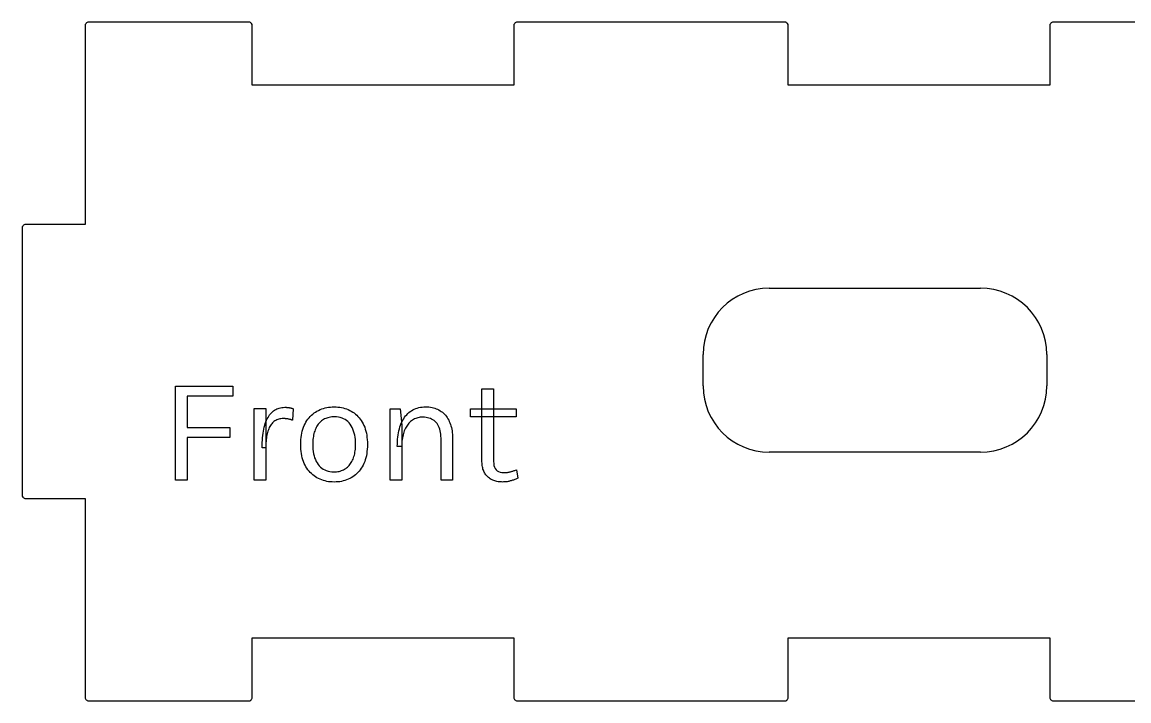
# Model space of a CAD drawing. Header units: inches. Extents: x 0.23 to 4.83, y 0.19 to 3.93.
# Drawn here: x 0.23 to 1.612, y 0.187 to 1.035 of the extents above; entities that cross this region are included whole.
import ezdxf

# ---------------------------------------------------------------- set-up
doc = ezdxf.new("R2010")
doc.units = ezdxf.units.IN
doc.header["$MEASUREMENT"] = 0
doc.layers.get('0').update_dxf_attribs({"lineweight": 5})
doc.layers.add('Sketch Geometry (ANSI)', color=7, linetype='Continuous', lineweight=25)

msp = doc.modelspace()

# ---------------------------------------------------------------- linework, layer by layer
for p, q in [((0.3091, 1.033), (0.3087, 1.0322)), ((0.3087, 1.0322), (0.3087, 0.7826)), ((0.3094, 1.0334), (0.3091, 1.033)), ((0.3098, 1.0342), (0.3094, 1.0334)), ((0.3102, 1.0346), (0.3098, 1.0342)), ((0.3118, 1.0354), (0.3102, 1.0346)), ((0.5142, 1.0354), (0.3118, 1.0354)), ((0.515, 1.035), (0.5142, 1.0354)), ((0.5154, 1.0346), (0.515, 1.035)), ((0.5161, 1.0342), (0.5154, 1.0346)), ((0.5165, 1.0338), (0.5161, 1.0342)), ((0.5173, 1.0322), (0.5165, 1.0338)), ((0.5173, 0.9566), (0.5173, 1.0322)), ((0.8445, 1.033), (0.8441, 1.0322)), ((0.8441, 1.0322), (0.8441, 0.9566)), ((0.8449, 1.0334), (0.8445, 1.033)), ((0.8453, 1.0342), (0.8449, 1.0334)), ((0.8457, 1.0346), (0.8453, 1.0342)), ((0.8472, 1.0354), (0.8457, 1.0346)), ((1.1835, 1.0354), (0.8472, 1.0354)), ((1.1843, 1.035), (1.1835, 1.0354)), ((1.1846, 1.0346), (1.1843, 1.035)), ((1.1854, 1.0342), (1.1846, 1.0346)), ((1.1858, 1.0338), (1.1854, 1.0342)), ((1.1866, 1.0322), (1.1858, 1.0338)), ((1.1866, 0.9566), (1.1866, 1.0322)), ((1.5138, 1.033), (1.5134, 1.0322)), ((1.5134, 1.0322), (1.5134, 0.9566)), ((1.5142, 1.0334), (1.5138, 1.033)), ((1.5146, 1.0342), (1.5142, 1.0334)), ((1.515, 1.0346), (1.5146, 1.0342)), ((1.5165, 1.0354), (1.515, 1.0346)), ((1.8528, 1.0354), (1.5165, 1.0354)), ((0.8441, 0.9566), (0.5173, 0.9566)), ((1.5134, 0.9566), (1.1866, 0.9566)), ((0.2303, 0.7802), (0.2299, 0.7794)), ((0.2299, 0.7794), (0.2299, 0.4432)), ((0.2307, 0.7806), (0.2303, 0.7802)), ((0.2311, 0.7814), (0.2307, 0.7806)), ((0.2315, 0.7818), (0.2311, 0.7814)), ((0.2331, 0.7826), (0.2315, 0.7818)), ((0.3087, 0.7826), (0.2331, 0.7826)), ((0.2299, 0.4432), (0.2307, 0.4417)), ((0.2307, 0.4417), (0.2311, 0.4413)), ((0.2311, 0.4413), (0.2319, 0.4409)), ((0.2319, 0.4409), (0.2323, 0.4405)), ((0.2323, 0.4405), (0.2331, 0.4401)), ((0.2331, 0.4401), (0.3087, 0.4401)), ((0.3087, 0.4401), (0.3087, 0.1905)), ((0.5173, 0.1905), (0.5173, 0.2661)), ((0.5173, 0.2661), (0.8441, 0.2661)), ((0.8441, 0.2661), (0.8441, 0.1905)), ((1.1866, 0.1905), (1.1866, 0.2661)), ((1.1866, 0.2661), (1.5134, 0.2661)), ((1.5134, 0.2661), (1.5134, 0.1905)), ((0.3087, 0.1905), (0.3094, 0.1889)), ((0.3094, 0.1889), (0.3098, 0.1885)), ((0.3098, 0.1885), (0.3106, 0.1881)), ((0.3106, 0.1881), (0.311, 0.1877)), ((0.311, 0.1877), (0.3118, 0.1873)), ((0.3118, 0.1873), (0.5142, 0.1873)), ((0.5142, 0.1873), (0.5157, 0.1881)), ((0.5157, 0.1881), (0.5161, 0.1885)), ((0.5161, 0.1885), (0.5165, 0.1893)), ((0.5165, 0.1893), (0.5169, 0.1897)), ((0.5169, 0.1897), (0.5173, 0.1905)), ((0.8441, 0.1905), (0.8449, 0.1889)), ((0.8449, 0.1889), (0.8453, 0.1885)), ((0.8453, 0.1885), (0.8461, 0.1881)), ((0.8461, 0.1881), (0.8465, 0.1877)), ((0.8465, 0.1877), (0.8472, 0.1873)), ((0.8472, 0.1873), (1.1835, 0.1873)), ((1.1835, 0.1873), (1.185, 0.1881)), ((1.185, 0.1881), (1.1854, 0.1885)), ((1.1854, 0.1885), (1.1858, 0.1893)), ((1.1858, 0.1893), (1.1862, 0.1897)), ((1.1862, 0.1897), (1.1866, 0.1905)), ((1.5134, 0.1905), (1.5142, 0.1889)), ((1.5142, 0.1889), (1.5146, 0.1885)), ((1.5146, 0.1885), (1.5154, 0.1881)), ((1.5154, 0.1881), (1.5157, 0.1877)), ((1.5157, 0.1877), (1.5165, 0.1873)), ((1.5165, 0.1873), (1.8528, 0.1873))]:
    msp.add_line(p, q)
at = {"layer": 'Sketch Geometry (ANSI)'}
for p, q in [((0.3091, 1.033), (0.3087, 1.0322)), ((0.3087, 1.0322), (0.3087, 0.7826)), ((0.3094, 1.0334), (0.3091, 1.033)), ((0.3098, 1.0342), (0.3094, 1.0334)), ((0.3102, 1.0346), (0.3098, 1.0342)), ((0.3118, 1.0354), (0.3102, 1.0346)), ((0.5142, 1.0354), (0.3118, 1.0354)), ((0.515, 1.035), (0.5142, 1.0354)), ((0.5154, 1.0346), (0.515, 1.035)), ((0.5161, 1.0342), (0.5154, 1.0346)), ((0.5165, 1.0338), (0.5161, 1.0342)), ((0.5173, 1.0322), (0.5165, 1.0338)), ((0.5173, 0.9566), (0.5173, 1.0322)), ((0.8445, 1.033), (0.8441, 1.0322)), ((0.8441, 1.0322), (0.8441, 0.9566)), ((0.8449, 1.0334), (0.8445, 1.033)), ((0.8453, 1.0342), (0.8449, 1.0334)), ((0.8457, 1.0346), (0.8453, 1.0342)), ((0.8472, 1.0354), (0.8457, 1.0346)), ((1.1835, 1.0354), (0.8472, 1.0354)), ((1.1843, 1.035), (1.1835, 1.0354)), ((1.1846, 1.0346), (1.1843, 1.035)), ((1.1854, 1.0342), (1.1846, 1.0346)), ((1.1858, 1.0338), (1.1854, 1.0342)), ((1.1866, 1.0322), (1.1858, 1.0338)), ((1.1866, 0.9566), (1.1866, 1.0322)), ((1.5138, 1.033), (1.5134, 1.0322)), ((1.5134, 1.0322), (1.5134, 0.9566)), ((1.5142, 1.0334), (1.5138, 1.033)), ((1.5146, 1.0342), (1.5142, 1.0334)), ((1.515, 1.0346), (1.5146, 1.0342)), ((1.5165, 1.0354), (1.515, 1.0346)), ((1.8528, 1.0354), (1.5165, 1.0354)), ((0.8441, 0.9566), (0.5173, 0.9566)), ((1.5134, 0.9566), (1.1866, 0.9566)), ((0.2303, 0.7802), (0.2299, 0.7794)), ((0.2299, 0.7794), (0.2299, 0.4432)), ((0.2307, 0.7806), (0.2303, 0.7802)), ((0.2311, 0.7814), (0.2307, 0.7806)), ((0.2315, 0.7818), (0.2311, 0.7814)), ((0.2331, 0.7826), (0.2315, 0.7818)), ((0.3087, 0.7826), (0.2331, 0.7826)), ((1.163, 0.7029), (1.4268, 0.7029)), ((1.0803, 0.5808), (1.0803, 0.6202)), ((1.5094, 0.6202), (1.5094, 0.5808)), ((0.4215, 0.463), (0.4215, 0.5805)), ((0.4215, 0.5805), (0.493, 0.5805)), ((0.4361, 0.5679), (0.4361, 0.5288)), ((0.493, 0.5679), (0.4361, 0.5679)), ((0.493, 0.5805), (0.493, 0.5679)), ((0.8042, 0.486), (0.8042, 0.5773)), ((0.8042, 0.5773), (0.8186, 0.5773)), ((0.8186, 0.5773), (0.8186, 0.4864)), ((0.5495, 0.5527), (0.5511, 0.5532)), ((0.5511, 0.5532), (0.5527, 0.5536)), ((0.5527, 0.5536), (0.5544, 0.5539)), ((0.5544, 0.5539), (0.5561, 0.554)), ((0.5561, 0.554), (0.5579, 0.5541)), ((0.5579, 0.5541), (0.5585, 0.5541)), ((0.5585, 0.5541), (0.5591, 0.5541)), ((0.5591, 0.5541), (0.5597, 0.5541)), ((0.5597, 0.5541), (0.5602, 0.554)), ((0.5602, 0.554), (0.5608, 0.554)), ((0.5608, 0.554), (0.5613, 0.5539)), ((0.5613, 0.5539), (0.5619, 0.5539)), ((0.5619, 0.5539), (0.5624, 0.5538)), ((0.5624, 0.5538), (0.5629, 0.5538)), ((0.5629, 0.5538), (0.5634, 0.5537)), ((0.5634, 0.5537), (0.5639, 0.5536)), ((0.5639, 0.5536), (0.5644, 0.5535)), ((0.5644, 0.5535), (0.5649, 0.5534)), ((0.5649, 0.5534), (0.5654, 0.5533)), ((0.5654, 0.5533), (0.5659, 0.5532)), ((0.5659, 0.5532), (0.5664, 0.553)), ((0.5664, 0.553), (0.5669, 0.5529)), ((0.5669, 0.5529), (0.5674, 0.5527)), ((0.6061, 0.5527), (0.6082, 0.5533)), ((0.6082, 0.5533), (0.6103, 0.5538)), ((0.6103, 0.5538), (0.6126, 0.5542)), ((0.6126, 0.5542), (0.6149, 0.5544)), ((0.6149, 0.5544), (0.6172, 0.5546)), ((0.6172, 0.5546), (0.6196, 0.5547)), ((0.6196, 0.5547), (0.6219, 0.5546)), ((0.6219, 0.5546), (0.6243, 0.5544)), ((0.6243, 0.5544), (0.6265, 0.5542)), ((0.6265, 0.5542), (0.6287, 0.5538)), ((0.6287, 0.5538), (0.6309, 0.5533)), ((0.6309, 0.5533), (0.633, 0.5527)), ((0.7214, 0.5526), (0.7233, 0.5532)), ((0.7233, 0.5532), (0.7253, 0.5537)), ((0.7253, 0.5537), (0.7273, 0.5541)), ((0.7273, 0.5541), (0.7294, 0.5544)), ((0.7294, 0.5544), (0.7316, 0.5546)), ((0.7316, 0.5546), (0.7338, 0.5547)), ((0.7338, 0.5547), (0.7359, 0.5546)), ((0.7359, 0.5546), (0.7379, 0.5545)), ((0.7379, 0.5545), (0.7399, 0.5542)), ((0.7399, 0.5542), (0.7418, 0.5539)), ((0.7418, 0.5539), (0.7436, 0.5535)), ((0.7436, 0.5535), (0.7454, 0.553)), ((0.7454, 0.553), (0.7471, 0.5524)), ((0.5196, 0.463), (0.5196, 0.5526)), ((0.5196, 0.5526), (0.5342, 0.5526)), ((0.5342, 0.5526), (0.5342, 0.463)), ((0.5352, 0.538), (0.5361, 0.5398)), ((0.5361, 0.5398), (0.537, 0.5415)), ((0.537, 0.5415), (0.538, 0.5432)), ((0.538, 0.5432), (0.539, 0.5447)), ((0.539, 0.5447), (0.5401, 0.5461)), ((0.5401, 0.5461), (0.5413, 0.5474)), ((0.5413, 0.5474), (0.5425, 0.5485)), ((0.5425, 0.5485), (0.5438, 0.5496)), ((0.5438, 0.5496), (0.5452, 0.5505)), ((0.5452, 0.5505), (0.5466, 0.5514)), ((0.5466, 0.5514), (0.548, 0.5521)), ((0.548, 0.5521), (0.5495, 0.5527)), ((0.5504, 0.5393), (0.5491, 0.5389)), ((0.5518, 0.5397), (0.5504, 0.5393)), ((0.5532, 0.5399), (0.5518, 0.5397)), ((0.5547, 0.54), (0.5532, 0.5399)), ((0.5562, 0.5401), (0.5547, 0.54)), ((0.5567, 0.5401), (0.5562, 0.5401)), ((0.5572, 0.54), (0.5567, 0.5401)), ((0.5578, 0.54), (0.5572, 0.54)), ((0.5583, 0.54), (0.5578, 0.54)), ((0.5588, 0.5399), (0.5583, 0.54)), ((0.5594, 0.5399), (0.5588, 0.5399)), ((0.56, 0.5398), (0.5594, 0.5399)), ((0.5606, 0.5397), (0.56, 0.5398)), ((0.5612, 0.5396), (0.5606, 0.5397)), ((0.5618, 0.5395), (0.5612, 0.5396)), ((0.5624, 0.5393), (0.5618, 0.5395)), ((0.563, 0.5392), (0.5624, 0.5393)), ((0.5636, 0.5391), (0.563, 0.5392)), ((0.5642, 0.5389), (0.5636, 0.5391)), ((0.5674, 0.5527), (0.5679, 0.5526)), ((0.5684, 0.5524), (0.5675, 0.538)), ((0.5679, 0.5526), (0.5684, 0.5524)), ((0.5856, 0.5375), (0.5869, 0.5394)), ((0.5869, 0.5394), (0.5883, 0.5411)), ((0.5883, 0.5411), (0.5897, 0.5427)), ((0.5897, 0.5427), (0.5912, 0.5443)), ((0.5912, 0.5443), (0.5928, 0.5457)), ((0.5928, 0.5457), (0.5945, 0.547)), ((0.5945, 0.547), (0.5963, 0.5482)), ((0.5963, 0.5482), (0.5981, 0.5493)), ((0.5981, 0.5493), (0.6, 0.5503)), ((0.6, 0.5503), (0.602, 0.5513)), ((0.602, 0.5513), (0.604, 0.552)), ((0.604, 0.552), (0.6061, 0.5527)), ((0.6077, 0.5395), (0.6064, 0.5388)), ((0.609, 0.5401), (0.6077, 0.5395)), ((0.6104, 0.5406), (0.609, 0.5401)), ((0.6118, 0.5411), (0.6104, 0.5406)), ((0.6134, 0.5415), (0.6118, 0.5411)), ((0.6149, 0.5418), (0.6134, 0.5415)), ((0.6165, 0.542), (0.6149, 0.5418)), ((0.6182, 0.5421), (0.6165, 0.542)), ((0.62, 0.5421), (0.6182, 0.5421)), ((0.6225, 0.542), (0.62, 0.5421)), ((0.6249, 0.5418), (0.6225, 0.542)), ((0.6272, 0.5413), (0.6249, 0.5418)), ((0.6294, 0.5406), (0.6272, 0.5413)), ((0.6314, 0.5398), (0.6294, 0.5406)), ((0.6333, 0.5388), (0.6314, 0.5398)), ((0.633, 0.5527), (0.6351, 0.552)), ((0.6351, 0.552), (0.6371, 0.5513)), ((0.6371, 0.5513), (0.6391, 0.5503)), ((0.6391, 0.5503), (0.641, 0.5493)), ((0.641, 0.5493), (0.6428, 0.5482)), ((0.6428, 0.5482), (0.6446, 0.547)), ((0.6446, 0.547), (0.6462, 0.5457)), ((0.6462, 0.5457), (0.6478, 0.5443)), ((0.6478, 0.5443), (0.6493, 0.5427)), ((0.6493, 0.5427), (0.6508, 0.5411)), ((0.6508, 0.5411), (0.6521, 0.5394)), ((0.6521, 0.5394), (0.6534, 0.5375)), ((0.6895, 0.5524), (0.702, 0.5524)), ((0.6895, 0.463), (0.6895, 0.5524)), ((0.702, 0.5524), (0.704, 0.5318)), ((0.7054, 0.5381), (0.7064, 0.5399)), ((0.7064, 0.5399), (0.7076, 0.5417)), ((0.7076, 0.5417), (0.7088, 0.5433)), ((0.7088, 0.5433), (0.7102, 0.5448)), ((0.7102, 0.5448), (0.7116, 0.5463)), ((0.7116, 0.5463), (0.713, 0.5476)), ((0.713, 0.5476), (0.7146, 0.5488)), ((0.7146, 0.5488), (0.7162, 0.5499)), ((0.7162, 0.5499), (0.7179, 0.5509)), ((0.7179, 0.5509), (0.7196, 0.5518)), ((0.72, 0.5396), (0.7187, 0.5389)), ((0.7196, 0.5518), (0.7214, 0.5526)), ((0.7214, 0.5402), (0.72, 0.5396)), ((0.7227, 0.5406), (0.7214, 0.5402)), ((0.7241, 0.5411), (0.7227, 0.5406)), ((0.7256, 0.5414), (0.7241, 0.5411)), ((0.7271, 0.5416), (0.7256, 0.5414)), ((0.7286, 0.5417), (0.7271, 0.5416)), ((0.7302, 0.5418), (0.7286, 0.5417)), ((0.7323, 0.5417), (0.7302, 0.5418)), ((0.7343, 0.5415), (0.7323, 0.5417)), ((0.7362, 0.5411), (0.7343, 0.5415)), ((0.738, 0.5407), (0.7362, 0.5411)), ((0.7397, 0.5401), (0.738, 0.5407)), ((0.7413, 0.5394), (0.7397, 0.5401)), ((0.7429, 0.5385), (0.7413, 0.5394)), ((0.7471, 0.5524), (0.7488, 0.5516)), ((0.7488, 0.5516), (0.7504, 0.5508)), ((0.7504, 0.5508), (0.7519, 0.5499)), ((0.7519, 0.5499), (0.7534, 0.549)), ((0.7534, 0.549), (0.7548, 0.5479)), ((0.7548, 0.5479), (0.7561, 0.5467)), ((0.7561, 0.5467), (0.7574, 0.5455)), ((0.7574, 0.5455), (0.7586, 0.5442)), ((0.7586, 0.5442), (0.7597, 0.5428)), ((0.7597, 0.5428), (0.7607, 0.5413)), ((0.7607, 0.5413), (0.7617, 0.5398)), ((0.7617, 0.5398), (0.7626, 0.5381)), ((0.7898, 0.5524), (0.8469, 0.5524)), ((0.7898, 0.5423), (0.7898, 0.5524)), ((0.8469, 0.5423), (0.7898, 0.5423)), ((0.8469, 0.5524), (0.8469, 0.5423)), ((0.4361, 0.5288), (0.4891, 0.5288)), ((0.4891, 0.5288), (0.4891, 0.5163)), ((0.5313, 0.5244), (0.5318, 0.527)), ((0.5318, 0.527), (0.5323, 0.5294)), ((0.5323, 0.5294), (0.533, 0.5317)), ((0.533, 0.5317), (0.5336, 0.5339)), ((0.5336, 0.5339), (0.5344, 0.536)), ((0.5344, 0.536), (0.5352, 0.538)), ((0.5374, 0.5259), (0.5368, 0.5244)), ((0.5379, 0.5274), (0.5374, 0.5259)), ((0.5386, 0.5288), (0.5379, 0.5274)), ((0.5392, 0.5301), (0.5386, 0.5288)), ((0.54, 0.5313), (0.5392, 0.5301)), ((0.5408, 0.5325), (0.54, 0.5313)), ((0.5416, 0.5336), (0.5408, 0.5325)), ((0.5425, 0.5346), (0.5416, 0.5336)), ((0.5434, 0.5355), (0.5425, 0.5346)), ((0.5444, 0.5364), (0.5434, 0.5355)), ((0.5455, 0.5372), (0.5444, 0.5364)), ((0.5466, 0.5378), (0.5455, 0.5372)), ((0.5478, 0.5384), (0.5466, 0.5378)), ((0.5491, 0.5389), (0.5478, 0.5384)), ((0.5647, 0.5388), (0.5642, 0.5389)), ((0.5653, 0.5387), (0.5647, 0.5388)), ((0.5659, 0.5385), (0.5653, 0.5387)), ((0.5664, 0.5383), (0.5659, 0.5385)), ((0.5669, 0.5382), (0.5664, 0.5383)), ((0.5675, 0.538), (0.5669, 0.5382)), ((0.5798, 0.5244), (0.5805, 0.5269)), ((0.5805, 0.5269), (0.5813, 0.5292)), ((0.5813, 0.5292), (0.5823, 0.5314)), ((0.5823, 0.5314), (0.5833, 0.5336)), ((0.5833, 0.5336), (0.5844, 0.5356)), ((0.5844, 0.5356), (0.5856, 0.5375)), ((0.596, 0.5261), (0.5954, 0.5245)), ((0.5966, 0.5276), (0.596, 0.5261)), ((0.5973, 0.529), (0.5966, 0.5276)), ((0.5981, 0.5304), (0.5973, 0.529)), ((0.5989, 0.5317), (0.5981, 0.5304)), ((0.5998, 0.5329), (0.5989, 0.5317)), ((0.6008, 0.5341), (0.5998, 0.5329)), ((0.6018, 0.5351), (0.6008, 0.5341)), ((0.6028, 0.5362), (0.6018, 0.5351)), ((0.6039, 0.5371), (0.6028, 0.5362)), ((0.6051, 0.538), (0.6039, 0.5371)), ((0.6064, 0.5388), (0.6051, 0.538)), ((0.6351, 0.5376), (0.6333, 0.5388)), ((0.6368, 0.5362), (0.6351, 0.5376)), ((0.6383, 0.5347), (0.6368, 0.5362)), ((0.6397, 0.5329), (0.6383, 0.5347)), ((0.641, 0.531), (0.6397, 0.5329)), ((0.6421, 0.529), (0.641, 0.531)), ((0.6431, 0.5268), (0.6421, 0.529)), ((0.6439, 0.5245), (0.6431, 0.5268)), ((0.6534, 0.5375), (0.6546, 0.5356)), ((0.6546, 0.5356), (0.6557, 0.5336)), ((0.6557, 0.5336), (0.6568, 0.5314)), ((0.6568, 0.5314), (0.6577, 0.5292)), ((0.6577, 0.5292), (0.6585, 0.5269)), ((0.6585, 0.5269), (0.6592, 0.5244)), ((0.7004, 0.5249), (0.7011, 0.5273)), ((0.7011, 0.5273), (0.7018, 0.5297)), ((0.7018, 0.5297), (0.7026, 0.5319)), ((0.7026, 0.5319), (0.7034, 0.5341)), ((0.7034, 0.5341), (0.7043, 0.5361)), ((0.704, 0.5318), (0.704, 0.463)), ((0.7043, 0.5361), (0.7054, 0.5381)), ((0.7079, 0.5264), (0.7072, 0.5248)), ((0.7086, 0.5279), (0.7079, 0.5264)), ((0.7094, 0.5293), (0.7086, 0.5279)), ((0.7102, 0.5307), (0.7094, 0.5293)), ((0.7111, 0.532), (0.7102, 0.5307)), ((0.712, 0.5332), (0.7111, 0.532)), ((0.713, 0.5344), (0.712, 0.5332)), ((0.7141, 0.5354), (0.713, 0.5344)), ((0.7151, 0.5364), (0.7141, 0.5354)), ((0.7163, 0.5374), (0.7151, 0.5364)), ((0.7175, 0.5382), (0.7163, 0.5374)), ((0.7187, 0.5389), (0.7175, 0.5382)), ((0.7443, 0.5375), (0.7429, 0.5385)), ((0.7457, 0.5363), (0.7443, 0.5375)), ((0.7469, 0.5351), (0.7457, 0.5363)), ((0.7481, 0.5337), (0.7469, 0.5351)), ((0.7491, 0.5322), (0.7481, 0.5337)), ((0.7501, 0.5305), (0.7491, 0.5322)), ((0.7509, 0.5287), (0.7501, 0.5305)), ((0.7515, 0.5269), (0.7509, 0.5287)), ((0.7521, 0.5248), (0.7515, 0.5269)), ((0.7626, 0.5381), (0.7634, 0.5364)), ((0.7634, 0.5364), (0.7642, 0.5346)), ((0.7642, 0.5346), (0.7649, 0.5328)), ((0.7649, 0.5328), (0.7655, 0.5309)), ((0.7655, 0.5309), (0.766, 0.5289)), ((0.766, 0.5289), (0.7665, 0.5268)), ((0.7665, 0.5268), (0.7668, 0.5247)), ((0.4361, 0.5163), (0.4361, 0.463)), ((0.4891, 0.5163), (0.4361, 0.5163)), ((0.5298, 0.51), (0.53, 0.5131)), ((0.53, 0.5131), (0.5302, 0.5161)), ((0.5302, 0.5161), (0.5305, 0.519)), ((0.5305, 0.519), (0.5309, 0.5218)), ((0.5309, 0.5218), (0.5313, 0.5244)), ((0.5345, 0.5118), (0.5344, 0.5098)), ((0.5347, 0.5138), (0.5345, 0.5118)), ((0.535, 0.5157), (0.5347, 0.5138)), ((0.5352, 0.5176), (0.535, 0.5157)), ((0.5356, 0.5194), (0.5352, 0.5176)), ((0.536, 0.5211), (0.5356, 0.5194)), ((0.5364, 0.5228), (0.536, 0.5211)), ((0.5368, 0.5244), (0.5364, 0.5228)), ((0.5779, 0.5107), (0.5781, 0.5137)), ((0.5781, 0.5137), (0.5783, 0.5165)), ((0.5783, 0.5165), (0.5787, 0.5193)), ((0.5787, 0.5193), (0.5792, 0.5219)), ((0.5792, 0.5219), (0.5798, 0.5244)), ((0.5931, 0.5138), (0.5929, 0.5119)), ((0.5929, 0.5119), (0.5929, 0.5098)), ((0.5933, 0.5158), (0.5931, 0.5138)), ((0.5936, 0.5176), (0.5933, 0.5158)), ((0.5939, 0.5194), (0.5936, 0.5176)), ((0.5944, 0.5212), (0.5939, 0.5194)), ((0.5948, 0.5229), (0.5944, 0.5212)), ((0.5954, 0.5245), (0.5948, 0.5229)), ((0.6447, 0.522), (0.6439, 0.5245)), ((0.6453, 0.5194), (0.6447, 0.522)), ((0.6457, 0.5167), (0.6453, 0.5194)), ((0.6461, 0.5138), (0.6457, 0.5167)), ((0.6463, 0.5108), (0.6461, 0.5138)), ((0.6592, 0.5244), (0.6598, 0.5219)), ((0.6598, 0.5219), (0.6603, 0.5193)), ((0.6603, 0.5193), (0.6606, 0.5165)), ((0.6606, 0.5165), (0.6609, 0.5137)), ((0.6609, 0.5137), (0.6611, 0.5107)), ((0.6986, 0.5113), (0.6988, 0.5142)), ((0.6988, 0.5142), (0.6991, 0.517)), ((0.6991, 0.517), (0.6995, 0.5198)), ((0.6995, 0.5198), (0.6999, 0.5224)), ((0.6999, 0.5224), (0.7004, 0.5249)), ((0.7043, 0.5118), (0.7042, 0.5097)), ((0.7046, 0.5138), (0.7043, 0.5118)), ((0.7048, 0.5158), (0.7046, 0.5138)), ((0.7052, 0.5177), (0.7048, 0.5158)), ((0.7056, 0.5196), (0.7052, 0.5177)), ((0.7061, 0.5214), (0.7056, 0.5196)), ((0.7066, 0.5231), (0.7061, 0.5214)), ((0.7072, 0.5248), (0.7066, 0.5231)), ((0.7525, 0.5227), (0.7521, 0.5248)), ((0.7528, 0.5204), (0.7525, 0.5227)), ((0.753, 0.5181), (0.7528, 0.5204)), ((0.7531, 0.5156), (0.753, 0.5181)), ((0.7531, 0.463), (0.7531, 0.5156)), ((0.7668, 0.5247), (0.7671, 0.5225)), ((0.7671, 0.5225), (0.7673, 0.5203)), ((0.7673, 0.5203), (0.7674, 0.5179)), ((0.7674, 0.5179), (0.7675, 0.5156)), ((0.7675, 0.5156), (0.7675, 0.463)), ((0.5297, 0.5068), (0.5298, 0.51)), ((0.5297, 0.5034), (0.5297, 0.5068)), ((0.5342, 0.5034), (0.5297, 0.5034)), ((0.5343, 0.5077), (0.5342, 0.5056)), ((0.5342, 0.5056), (0.5342, 0.5034)), ((0.5344, 0.5098), (0.5343, 0.5077)), ((0.5779, 0.5077), (0.5779, 0.5107)), ((0.5779, 0.5047), (0.5779, 0.5077)), ((0.5781, 0.5018), (0.5779, 0.5047)), ((0.5783, 0.4989), (0.5781, 0.5018)), ((0.5787, 0.4962), (0.5783, 0.4989)), ((0.5929, 0.5098), (0.5928, 0.5077)), ((0.5928, 0.5077), (0.5929, 0.5046)), ((0.5929, 0.5046), (0.5931, 0.5016)), ((0.5931, 0.5016), (0.5934, 0.4988)), ((0.5934, 0.4988), (0.5939, 0.4961)), ((0.6452, 0.4961), (0.6456, 0.4979)), ((0.6456, 0.4979), (0.6458, 0.4997)), ((0.6458, 0.4997), (0.6461, 0.5016)), ((0.6461, 0.5016), (0.6462, 0.5036)), ((0.6462, 0.5036), (0.6463, 0.5056)), ((0.6463, 0.5077), (0.6463, 0.5108)), ((0.6463, 0.5056), (0.6463, 0.5077)), ((0.6606, 0.4989), (0.6603, 0.4962)), ((0.6609, 0.5018), (0.6606, 0.4989)), ((0.6611, 0.5047), (0.6609, 0.5018)), ((0.6611, 0.5107), (0.6611, 0.5077)), ((0.6611, 0.5077), (0.6611, 0.5047)), ((0.6984, 0.5053), (0.6985, 0.5083)), ((0.704, 0.5053), (0.6984, 0.5053)), ((0.6985, 0.5083), (0.6986, 0.5113)), ((0.7041, 0.5075), (0.704, 0.5053)), ((0.7042, 0.5097), (0.7041, 0.5075)), ((1.4268, 0.4981), (1.163, 0.4981)), ((0.5792, 0.4936), (0.5787, 0.4962)), ((0.5798, 0.4911), (0.5792, 0.4936)), ((0.5805, 0.4886), (0.5798, 0.4911)), ((0.5813, 0.4863), (0.5805, 0.4886)), ((0.5823, 0.484), (0.5813, 0.4863)), ((0.5833, 0.4819), (0.5823, 0.484)), ((0.5939, 0.4961), (0.5945, 0.4935)), ((0.5945, 0.4935), (0.5952, 0.4911)), ((0.5952, 0.4911), (0.5961, 0.4888)), ((0.5961, 0.4888), (0.5971, 0.4866)), ((0.5971, 0.4866), (0.5982, 0.4846)), ((0.5982, 0.4846), (0.5995, 0.4827)), ((0.6393, 0.4827), (0.6402, 0.4839)), ((0.6402, 0.4839), (0.641, 0.4852)), ((0.641, 0.4852), (0.6418, 0.4865)), ((0.6418, 0.4865), (0.6425, 0.488)), ((0.6425, 0.488), (0.6432, 0.4895)), ((0.6432, 0.4895), (0.6438, 0.491)), ((0.6438, 0.491), (0.6443, 0.4926)), ((0.6443, 0.4926), (0.6448, 0.4943)), ((0.6448, 0.4943), (0.6452, 0.4961)), ((0.6568, 0.484), (0.6557, 0.4819)), ((0.6577, 0.4863), (0.6568, 0.484)), ((0.6585, 0.4886), (0.6577, 0.4863)), ((0.6592, 0.4911), (0.6585, 0.4886)), ((0.6598, 0.4936), (0.6592, 0.4911)), ((0.6603, 0.4962), (0.6598, 0.4936)), ((0.8043, 0.4844), (0.8042, 0.486)), ((0.8044, 0.4827), (0.8043, 0.4844)), ((0.8186, 0.4864), (0.8188, 0.4837)), ((0.5844, 0.4798), (0.5833, 0.4819)), ((0.5856, 0.4779), (0.5844, 0.4798)), ((0.5869, 0.4761), (0.5856, 0.4779)), ((0.5883, 0.4743), (0.5869, 0.4761)), ((0.5897, 0.4727), (0.5883, 0.4743)), ((0.5912, 0.4712), (0.5897, 0.4727)), ((0.5928, 0.4697), (0.5912, 0.4712)), ((0.5995, 0.4827), (0.6009, 0.4809)), ((0.6009, 0.4809), (0.6024, 0.4794)), ((0.6024, 0.4794), (0.6041, 0.478)), ((0.6041, 0.478), (0.6059, 0.4768)), ((0.6059, 0.4768), (0.6078, 0.4758)), ((0.6078, 0.4758), (0.6098, 0.475)), ((0.6098, 0.475), (0.612, 0.4743)), ((0.612, 0.4743), (0.6143, 0.4738)), ((0.6143, 0.4738), (0.6167, 0.4736)), ((0.6167, 0.4736), (0.6192, 0.4735)), ((0.6192, 0.4735), (0.6209, 0.4735)), ((0.6209, 0.4735), (0.6226, 0.4736)), ((0.6226, 0.4736), (0.6242, 0.4738)), ((0.6242, 0.4738), (0.6258, 0.4741)), ((0.6258, 0.4741), (0.6272, 0.4745)), ((0.6272, 0.4745), (0.6287, 0.475)), ((0.6287, 0.475), (0.6301, 0.4755)), ((0.6301, 0.4755), (0.6314, 0.4761)), ((0.6314, 0.4761), (0.6327, 0.4768)), ((0.6327, 0.4768), (0.634, 0.4776)), ((0.634, 0.4776), (0.6352, 0.4785)), ((0.6352, 0.4785), (0.6363, 0.4794)), ((0.6363, 0.4794), (0.6374, 0.4804)), ((0.6374, 0.4804), (0.6384, 0.4815)), ((0.6384, 0.4815), (0.6393, 0.4827)), ((0.6478, 0.4712), (0.6462, 0.4697)), ((0.6493, 0.4727), (0.6478, 0.4712)), ((0.6508, 0.4743), (0.6493, 0.4727)), ((0.6521, 0.4761), (0.6508, 0.4743)), ((0.6534, 0.4779), (0.6521, 0.4761)), ((0.6546, 0.4798), (0.6534, 0.4779)), ((0.6557, 0.4819), (0.6546, 0.4798)), ((0.8045, 0.4812), (0.8044, 0.4827)), ((0.8048, 0.4797), (0.8045, 0.4812)), ((0.8051, 0.4783), (0.8048, 0.4797)), ((0.8054, 0.4769), (0.8051, 0.4783)), ((0.8059, 0.4756), (0.8054, 0.4769)), ((0.8064, 0.4743), (0.8059, 0.4756)), ((0.807, 0.4731), (0.8064, 0.4743)), ((0.8076, 0.472), (0.807, 0.4731)), ((0.8083, 0.4709), (0.8076, 0.472)), ((0.8091, 0.4698), (0.8083, 0.4709)), ((0.8188, 0.4837), (0.8192, 0.4814)), ((0.8192, 0.4814), (0.8198, 0.4793)), ((0.8198, 0.4793), (0.8207, 0.4775)), ((0.8207, 0.4775), (0.8219, 0.476)), ((0.8219, 0.476), (0.8233, 0.4747)), ((0.8233, 0.4747), (0.825, 0.4738)), ((0.825, 0.4738), (0.8269, 0.4731)), ((0.8269, 0.4731), (0.8291, 0.4727)), ((0.8291, 0.4727), (0.8315, 0.4725)), ((0.8315, 0.4725), (0.8323, 0.4725)), ((0.8323, 0.4725), (0.8331, 0.4726)), ((0.8331, 0.4726), (0.8338, 0.4726)), ((0.8338, 0.4726), (0.8346, 0.4727)), ((0.8346, 0.4727), (0.8353, 0.4727)), ((0.8353, 0.4727), (0.8361, 0.4728)), ((0.8361, 0.4728), (0.8368, 0.4729)), ((0.8368, 0.4729), (0.8375, 0.4731)), ((0.8375, 0.4731), (0.8383, 0.4732)), ((0.8383, 0.4732), (0.839, 0.4734)), ((0.839, 0.4734), (0.8397, 0.4735)), ((0.8397, 0.4735), (0.8405, 0.4737)), ((0.8405, 0.4737), (0.8412, 0.474)), ((0.8412, 0.474), (0.842, 0.4742)), ((0.842, 0.4742), (0.8428, 0.4744)), ((0.8428, 0.4744), (0.8436, 0.4747)), ((0.8436, 0.4747), (0.8445, 0.475)), ((0.8445, 0.475), (0.8453, 0.4753)), ((0.8453, 0.4753), (0.8462, 0.4756)), ((0.8462, 0.4756), (0.8471, 0.4759)), ((0.8471, 0.4759), (0.8491, 0.4654)), ((0.4361, 0.463), (0.4215, 0.463)), ((0.5342, 0.463), (0.5196, 0.463)), ((0.5945, 0.4684), (0.5928, 0.4697)), ((0.5963, 0.4672), (0.5945, 0.4684)), ((0.5981, 0.4661), (0.5963, 0.4672)), ((0.6, 0.4651), (0.5981, 0.4661)), ((0.602, 0.4642), (0.6, 0.4651)), ((0.604, 0.4634), (0.602, 0.4642)), ((0.6061, 0.4627), (0.604, 0.4634)), ((0.6082, 0.4621), (0.6061, 0.4627)), ((0.6103, 0.4616), (0.6082, 0.4621)), ((0.6126, 0.4612), (0.6103, 0.4616)), ((0.6149, 0.461), (0.6126, 0.4612)), ((0.6172, 0.4608), (0.6149, 0.461)), ((0.6196, 0.4607), (0.6172, 0.4608)), ((0.6219, 0.4608), (0.6196, 0.4607)), ((0.6243, 0.461), (0.6219, 0.4608)), ((0.6265, 0.4612), (0.6243, 0.461)), ((0.6287, 0.4616), (0.6265, 0.4612)), ((0.6309, 0.4621), (0.6287, 0.4616)), ((0.633, 0.4627), (0.6309, 0.4621)), ((0.6351, 0.4634), (0.633, 0.4627)), ((0.6371, 0.4642), (0.6351, 0.4634)), ((0.6391, 0.4651), (0.6371, 0.4642)), ((0.641, 0.4661), (0.6391, 0.4651)), ((0.6428, 0.4672), (0.641, 0.4661)), ((0.6446, 0.4684), (0.6428, 0.4672)), ((0.6462, 0.4697), (0.6446, 0.4684)), ((0.704, 0.463), (0.6895, 0.463)), ((0.7675, 0.463), (0.7531, 0.463)), ((0.8098, 0.4689), (0.8091, 0.4698)), ((0.8107, 0.4679), (0.8098, 0.4689)), ((0.8116, 0.4671), (0.8107, 0.4679)), ((0.8125, 0.4663), (0.8116, 0.4671)), ((0.8135, 0.4655), (0.8125, 0.4663)), ((0.8145, 0.4648), (0.8135, 0.4655)), ((0.8156, 0.4641), (0.8145, 0.4648)), ((0.8168, 0.4636), (0.8156, 0.4641)), ((0.8179, 0.463), (0.8168, 0.4636)), ((0.8192, 0.4625), (0.8179, 0.463)), ((0.8204, 0.4621), (0.8192, 0.4625)), ((0.8216, 0.4618), (0.8204, 0.4621)), ((0.8229, 0.4614), (0.8216, 0.4618)), ((0.8243, 0.4612), (0.8229, 0.4614)), ((0.8256, 0.461), (0.8243, 0.4612)), ((0.827, 0.4609), (0.8256, 0.461)), ((0.8284, 0.4608), (0.827, 0.4609)), ((0.8299, 0.4607), (0.8284, 0.4608)), ((0.8309, 0.4608), (0.8299, 0.4607)), ((0.8319, 0.4608), (0.8309, 0.4608)), ((0.8329, 0.4609), (0.8319, 0.4608)), ((0.8339, 0.4609), (0.8329, 0.4609)), ((0.8348, 0.4611), (0.8339, 0.4609)), ((0.8358, 0.4612), (0.8348, 0.4611)), ((0.8368, 0.4614), (0.8358, 0.4612)), ((0.8377, 0.4616), (0.8368, 0.4614)), ((0.8387, 0.4618), (0.8377, 0.4616)), ((0.8396, 0.4621), (0.8387, 0.4618)), ((0.8406, 0.4623), (0.8396, 0.4621)), ((0.8415, 0.4626), (0.8406, 0.4623)), ((0.8425, 0.4629), (0.8415, 0.4626)), ((0.8434, 0.4632), (0.8425, 0.4629)), ((0.8444, 0.4636), (0.8434, 0.4632)), ((0.8453, 0.4639), (0.8444, 0.4636)), ((0.8463, 0.4643), (0.8453, 0.4639)), ((0.8472, 0.4646), (0.8463, 0.4643)), ((0.8482, 0.465), (0.8472, 0.4646)), ((0.8491, 0.4654), (0.8482, 0.465)), ((0.2299, 0.4432), (0.2307, 0.4417)), ((0.2307, 0.4417), (0.2311, 0.4413)), ((0.2311, 0.4413), (0.2319, 0.4409)), ((0.2319, 0.4409), (0.2323, 0.4405)), ((0.2323, 0.4405), (0.2331, 0.4401)), ((0.2331, 0.4401), (0.3087, 0.4401)), ((0.3087, 0.4401), (0.3087, 0.1905)), ((0.5173, 0.1905), (0.5173, 0.2661)), ((0.5173, 0.2661), (0.8441, 0.2661)), ((0.8441, 0.2661), (0.8441, 0.1905)), ((1.1866, 0.1905), (1.1866, 0.2661)), ((1.1866, 0.2661), (1.5134, 0.2661)), ((1.5134, 0.2661), (1.5134, 0.1905)), ((0.3087, 0.1905), (0.3094, 0.1889)), ((0.3094, 0.1889), (0.3098, 0.1885)), ((0.3098, 0.1885), (0.3106, 0.1881)), ((0.3106, 0.1881), (0.311, 0.1877)), ((0.311, 0.1877), (0.3118, 0.1873)), ((0.3118, 0.1873), (0.5142, 0.1873)), ((0.5142, 0.1873), (0.5157, 0.1881)), ((0.5157, 0.1881), (0.5161, 0.1885)), ((0.5161, 0.1885), (0.5165, 0.1893)), ((0.5165, 0.1893), (0.5169, 0.1897)), ((0.5169, 0.1897), (0.5173, 0.1905)), ((0.8441, 0.1905), (0.8449, 0.1889)), ((0.8449, 0.1889), (0.8453, 0.1885)), ((0.8453, 0.1885), (0.8461, 0.1881)), ((0.8461, 0.1881), (0.8465, 0.1877)), ((0.8465, 0.1877), (0.8472, 0.1873)), ((0.8472, 0.1873), (1.1835, 0.1873)), ((1.1835, 0.1873), (1.185, 0.1881)), ((1.185, 0.1881), (1.1854, 0.1885)), ((1.1854, 0.1885), (1.1858, 0.1893)), ((1.1858, 0.1893), (1.1862, 0.1897)), ((1.1862, 0.1897), (1.1866, 0.1905)), ((1.5134, 0.1905), (1.5142, 0.1889)), ((1.5142, 0.1889), (1.5146, 0.1885)), ((1.5146, 0.1885), (1.5154, 0.1881)), ((1.5154, 0.1881), (1.5157, 0.1877)), ((1.5157, 0.1877), (1.5165, 0.1873)), ((1.5165, 0.1873), (1.8528, 0.1873))]:
    msp.add_line(p, q, dxfattribs=at)
for centre, start, end in [((1.163, 0.6202), 90, 180), ((1.4268, 0.6202), 0, 90), ((1.163, 0.5808), 180, 270), ((1.4268, 0.5808), 270, 0)]:
    msp.add_arc(centre, 0.0827, start, end, dxfattribs=at)

doc.saveas('drawing.dxf')
